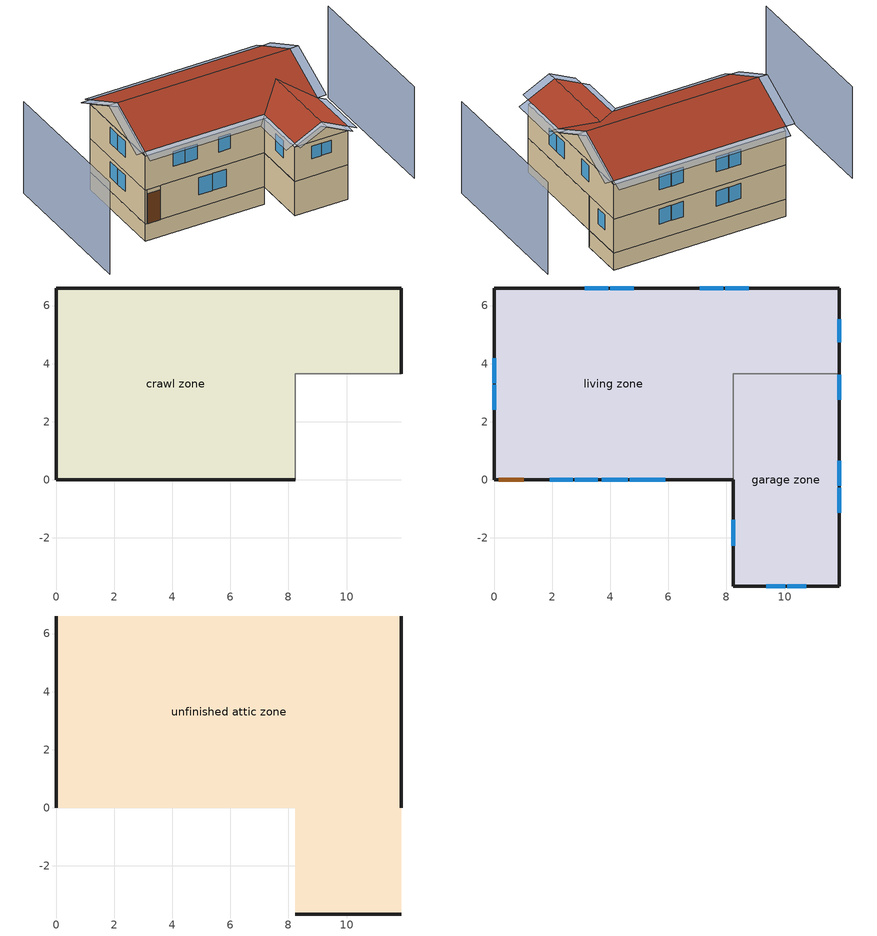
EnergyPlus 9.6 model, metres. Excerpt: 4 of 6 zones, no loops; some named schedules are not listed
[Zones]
crawl zone
 floor foundation (FloorFndGrndCS): 0,0 0,6.6 11.89,6.6 11.89,3.66 8.23,3.66 8.23,0 z-1.22
 wall foundation (WallFndGrndCS): 11.89,3.66 11.89,6.6 0,6.6 0,0 8.23,0 z-1.22:0
 wall adiabatic (WallFndGrndCS): 8.23,0 8.23,3.66 11.89,3.66 z-1.22:0
garage zone
 floor foundation (FloorFndGrndUnfinSlab): 8.23,-3.66 8.23,3.66 11.89,3.66 11.89,-3.66 z0
 wall outside (WallExtUninsUnfin): 8.23,0 8.23,-3.66 11.89,-3.66 11.89,3.66 z0:2.44
 wall to living zone (WallIntFinInsUnfin Reversed): 11.89,3.66 8.23,3.66 8.23,0 z0:2.44
living zone
 floor to garage zone (FloorFinInsUnfin): 11.89,3.66 11.89,-3.66 8.23,-3.66 8.23,3.66 z2.44
 floor to crawl zone (FloorCSInsFin Reversed): 0,0 0,6.6 11.89,6.6 11.89,3.66 8.23,3.66 8.23,0 z0
 wall outside (WallExtInsFin): 11.89,3.66 11.89,6.6 0,6.6 0,0 0.13,0 1.05,0 8.23,0 z0:2.44; 0,6.6 0,0 8.23,0 8.23,-3.66 11.89,-3.66 11.89,6.6 0,6.6 z2.44:4.88
 window (WindowConstruction): 11.89,4.73 11.89,5.53 / 8.76,6.6 7.96,6.6 / 7.89,6.6 7.09,6.6 / 4.8,6.6 3.99,6.6 / 3.93,6.6 3.12,6.6 z1.06:2.13; 3.7,0 4.61,0 / 4.67,0 5.58,0 z0.92:2.13; 0,4.18 0,3.33 / 0,3.27 0,2.42 z3.44:4.57; 8.76,6.6 7.96,6.6 / 7.89,6.6 7.09,6.6 / 4.8,6.6 3.99,6.6 / 3.93,6.6 3.12,6.6 z3.5:4.57; 11.89,-1.13 11.89,-0.27 / 11.89,-0.21 11.89,0.66 / 11.89,2.75 11.89,3.62 z3.42:4.57; 9.38,-3.66 10.03,-3.66 / 10.09,-3.66 10.74,-3.66 z3.7:4.57; 8.23,-1.38 8.23,-2.28 z3.38:4.57; 1.92,0 2.71,0 / 2.77,0 3.57,0 / 5.09,0 5.88,0 z3.51:4.57; 0,4.18 0,3.33 / 0,3.27 0,2.42 z1:2.13
 door (Door): 0.15,0 1.02,0 z0:2.13
unfinished attic zone
 floor to living zone (FloorFinInsUnfinAttic): 11.89,6.6 11.89,0 0,0 0,6.6 z4.88; 8.23,-3.66 8.23,0 11.89,0 11.89,-3.66 z4.88
 wall outside (WallExtUninsUnfin): 0,3.3,6.53 0,6.6,4.88 0,0,4.88; 11.89,3.3,6.53 11.89,0,4.88 11.89,6.6,4.88; 8.23,-3.66,4.88 11.89,-3.66,4.88 10.06,-3.66,5.79
 roof outside (RoofUnfinInsExt): 0,3.3,6.83 11.89,3.3,6.83 11.89,6.6,5.18 0,6.6,5.18; 8.23,0,5.18 8.23,-3.66,5.18 10.06,-3.66,6.1 10.06,1.83,6.1; 11.89,0,5.18 10.06,1.83,6.1 10.06,-3.66,6.1 11.89,-3.66,5.18; 0,3.3,6.83 0,0,5.18 8.23,0,5.18 10.06,1.83,6.1 11.89,0,5.18 11.89,3.3,6.83
shading: -4.57,6.6 -4.57,-3.66 / 16.46,-3.66 16.46,6.6 z0:6.53; 11.89,4.73 11.89,5.53 / 8.76,6.6 7.96,6.6 / 7.89,6.6 7.09,6.6 / 4.8,6.6 3.99,6.6 / 3.93,6.6 3.12,6.6 z1.06:2.13; 3.7,0 4.61,0 / 4.67,0 5.58,0 z0.92:2.13; 0,4.18 0,3.33 / 0,3.27 0,2.42 z3.44:4.57; 8.76,6.6 7.96,6.6 / 7.89,6.6 7.09,6.6 / 4.8,6.6 3.99,6.6 / 3.93,6.6 3.12,6.6 z3.5:4.57; 11.89,-1.13 11.89,-0.27 / 11.89,-0.21 11.89,0.66 / 11.89,2.75 11.89,3.62 z3.42:4.57; 9.38,-3.66 10.03,-3.66 / 10.09,-3.66 10.74,-3.66 z3.7:4.57; 8.23,-1.38 8.23,-2.28 z3.38:4.57; 1.92,0 2.71,0 / 2.77,0 3.57,0 / 5.09,0 5.88,0 z3.51:4.57; 0,4.18 0,3.33 / 0,3.27 0,2.42 z1:2.13; -0.61,6.6,5.18 -0.61,3.3,6.83 0,3.3,6.83 0,6.6,5.18; 12.5,3.3,6.83 12.5,6.6,5.18 11.89,6.6,5.18 11.89,3.3,6.83; 11.89,7.21,4.88 0,7.21,4.88 0,6.6,5.18 11.89,6.6,5.18; 7.62,0,4.88 7.62,-3.66,4.88 8.23,-3.66,5.18 8.23,0,5.18; 8.23,-4.27,5.18 10.06,-4.27,6.1 10.06,-3.66,6.1 8.23,-3.66,5.18; 12.5,-3.66,4.88 12.5,0,4.88 11.89,0,5.18 11.89,-3.66,5.18; 10.06,-4.27,6.1 11.89,-4.27,5.18 11.89,-3.66,5.18 10.06,-3.66,6.1; -0.61,3.3,6.83 -0.61,0,5.18 0,0,5.18 0,3.3,6.83; 0,-0.61,4.88 8.23,-0.61,4.88 8.23,0,5.18 0,0,5.18; 12.5,0,5.18 12.5,3.3,6.83 11.89,3.3,6.83 11.89,0,5.18
[Building]
Building 1: North Axis {deg}=135; Terrain=Suburbs
[Site:Location]
Denver-Aurora-Buckley AFB: Latitude {deg}=39.72; Longitude {deg}=-104.75; Time Zone {hr}=-7; Elevation {m}=1726
[Site:GroundTemperature:Deep]
15.6899, 15.6899, 15.6899, 15.6899, 15.6899, 15.6899, 15.6899, 15.6899, 15.6899, 15.6899, 15.6899, 15.6899
[Site:WaterMainsTemperature]
Calculation Method=Correlation; Annual Average Outdoor Air Temperature {C}=15.6899; Maximum Difference In Monthly Average Outdoor Air Temperatures {deltaC}=23.6606
[Material] Roughness=Rough
Name | Thickness {m} | Conductivity {W/m-K} | Density {kg/m3} | Specific Heat {J/kg-K} | Thermal Absorptance | Solar Absorptance | Visible Absorptance
Composition Shingles | 0.009525 | 0.162714 | 1121.4 | 1465.45 | 0.91 | 0.85 | 0.85
Concrete 4.0 in. | 0.1016 | 1.803125 | 2242.8 | 837.4 | 0.9 | 0.7 | 0.7
Concrete 8.0 in.; FootingMaterial | 0.2032 | 1.803125 | 2242.8 | 837.4 | 0.9 | 0.7 | 0.7
DoorMaterial | 0.04445 | 0.0612267 | 512.64 | 1214.23 | 0.82 | 0.3 | 0.3
Drywall 0.5 in. | 0.0127 | 0.160291 | 801 | 837.4 | 0.9 | 0.5 | 0.1
Floor Covering | 0.0127 | 0.0433444 | 54.468 | 1339.84 | 0.9 | 0.9 | 0.7
FloorFinStudAndAirFloor | 0.1397 | 0.557395 | 67.691 | 1210.98 | 0.9 | 0.5 | 0.9
FloorIns | 0.23495 | 2.59817 | 67.691 | 1210.98 | 0.82 | 0.3 | 0.3
FloorIns 1 | 0.1397 | 1.90491 | 67.691 | 1210.98 | 0.82 | 0.3 | 0.3
FloorUAAdditionalCeilingIns | 0.050038 | 0.060696 | 16.02 | 1046.75 | 0.9 | 0.7 | 0.7
FloorUATrussandIns | 0.0889 | 0.0634876 | 50.7834 | 1165.1 | 0.9 | 0.5 | 0.9
res furniture material living space|story 2 | 0.1524 | 0.115458 | 640.8 | 1214.23 | 0.9 | 0.6 | 0.1
RoofSheathing | 0.01905 | 0.115458 | 512.64 | 1214.23 | 0.82 | 0.3 | 0.3
RoofUARoofIns | 0.18415 | 8.02397 | 37.0049 | 1207.88 | 0.91 | 0.85 | 0.91
Vinyl&#44 Light | 0.009525 | 0.089435 | 177.822 | 1046.75 | 0.9 | 0.3 | 0.3
WallSheathing | 0.0127 | 0.115458 | 512.64 | 1214.23 | 0.82 | 0.3 | 0.3
WallStudAndCavity | 0.0889 | 0.338221 | 129.063 | 1212.76 | 0.9 | 0.3 | 0.9
WallStudAndCavity 1 | 0.0889 | 0.346661 | 129.063 | 1212.76 | 0.82 | 0.3 | 0.82
WallStudAndCavity 2 | 0.0889 | 0.393744 | 83.0341 | 1211.67 | 0.9 | 0.3 | 0.9
WallStudAndCavity 3 | 0.0889 | 0.397942 | 83.0341 | 1211.67 | 0.82 | 0.3 | 0.3
Wood Floor | 0.015875 | 0.115458 | 544.68 | 1214.23 | 0.9 | 0.7 | 0.7
[WindowMaterial:SimpleGlazingSystem]
WindowMaterial: U-Factor {W/m2-K}=4.76952; Solar Heat Gain Coefficient=0.63
[Construction]
Door: DoorMaterial
FloorCSInsFin Reversed: Floor Covering, Wood Floor, RoofSheathing, FloorIns
FloorFinInsUnfin: FloorIns 1, RoofSheathing, Wood Floor, Floor Covering
FloorFinInsUnfinAttic: Drywall 0.5 in., FloorUATrussandIns, FloorUAAdditionalCeilingIns
FloorFinUninsFin Reversed: Floor Covering, Wood Floor, RoofSheathing, FloorFinStudAndAirFloor, Drywall 0.5 in.
FloorFndGrndCS; FloorFndGrndUnfinSlab: Concrete 4.0 in.
FootingConstruction: FootingMaterial
res furniture construction garage space; res furniture construction living space; res furniture construction living space|story 2: res furniture material living space|story 2
RoofUnfinInsExt: Composition Shingles, RoofSheathing, RoofUARoofIns
WallExtInsFin: Vinyl&#44 Light, WallSheathing, WallStudAndCavity, Drywall 0.5 in.
WallExtUninsUnfin: Vinyl&#44 Light, WallSheathing, WallStudAndCavity 2
WallFndGrndCS: Concrete 8.0 in.
WallIntFinInsUnfin Reversed: WallStudAndCavity 1, WallSheathing
WallIntFinUninsFin: WallStudAndCavity 3, Drywall 0.5 in.
WindowConstruction: WindowMaterial
[Zone] Multiplier=1
Name | Part of Total Floor Area | Floor Area {m2} | Volume {m3}
crawl zone; garage zone; unfinished attic zone | Yes
living zone | Yes | 157.006
res ds res ac asys ret air zone; res ds res fur gas asys ret air zone | No |  | 0.25
[InternalMass]
Name | Construction | Zone or ZoneList | Surface Area {m2}
res furniture mass garage space | res furniture construction garage space | garage zone | 2.67561
Merged Surface 14 - Surface 37 | FloorFinUninsFin Reversed | living zone | 65.125
living space Partition | WallIntFinUninsFin | living zone | 65.125
living space|story 2 Partition | WallIntFinUninsFin | living zone | 91.8811
res furniture mass living space | res furniture construction living space | living zone | 26.05
res furniture mass living space|story 2 | res furniture construction living space|story 2 | living zone | 36.7524
[Foundation:Kiva] Wall Height Above Grade {m}=0.2032; Wall Depth Below Slab {m}=0.2032
Name | Footing Wall Construction
Foundation Kiva 1
Foundation Kiva 2 | FootingConstruction
[Foundation:Kiva:Settings]
Soil Conductivity {W/m-K}=1.731; Soil Density {kg/m3}=1842.3; Soil Specific Heat {J/kg-K}=418.7; Ground Solar Absorptivity=0.9; Ground Thermal Absorptivity=0.9; Ground Surface Roughness {m}=0.03; Far-Field Width {m}=40; Deep-Ground Boundary Condition=ZeroFlux; Deep-Ground Depth {m}=40; Minimum Cell Dimension {m}=0.02; Maximum Cell Growth Coefficient=1.5; Simulation Timestep=Hourly
[SurfaceProperty:ExposedFoundationPerimeter] Exposed Perimeter Calculation Method=TotalExposedPerimeter
Name | Total Exposed Perimeter {m}
Surface 28 | 29.6672
Surface 1 | 14.6304
[People] Zone or ZoneList or Space or SpaceList=living zone; Number of People Schedule=occupants; Number of People Calculation Method=People; Fraction Radiant=0.319734; Sensible Heat Fraction=0.573; Activity Level Schedule=res occupants activity schedule; Carbon Dioxide Generation Rate {m3/s-W}=0; Enable ASHRAE 55 Comfort Warnings=No; Mean Radiant Temperature Calculation Type=ZoneAveraged
Name | Number of People
res occupants|living space | 0.414793
res occupants|living space|story 2 | 0.585207
[Lights] Design Level Calculation Method=LightingLevel; Return Air Fraction=0; Fraction Radiant=0.6; Fraction Visible=0.2; Fraction Replaceable=1
Name | Zone or ZoneList or Space or SpaceList | Schedule | Lighting Level {W}
res lighting garage garage space | garage zone | lighting_garage | 4.07527
res lighting interior living space | living zone | lighting_interior | 192.441
res lighting interior living space|story 2 | living zone | lighting_interior | 271.504
[ElectricEquipment] Zone or ZoneList or Space or SpaceList=living zone; Design Level Calculation Method=EquipmentLevel
Name | Schedule | Design Level {W} | Fraction Latent | Fraction Radiant | Fraction Lost
res cd electric | clothes_dryer | 24423.4 | 0.05 | 0.09 | 0.8
res ceil fan | ceiling_fan | 26.39 | 0 | 0.558 | 0
res cw | clothes_washer_power | 1985.19 | 0 | 0.48 | 0.2
res infil_1 bath fan; res infil_1 house fan; res infil_1 range fan | Always On Discrete | 0 | 0 | 0 | 1
res misc plug loads|living space | plug_loads | 392.902 | 0.021 | 0.558 | 0.049
res misc plug loads|living space|story 2 | plug_loads | 554.322 | 0.021 | 0.558 | 0.049
res range electric | cooking_range | 4510.64 | 0.3 | 0.24 | 0.3
res refrig | res refrig schedule | 65.0889 | 0 | 0 | 0
[OtherEquipment] Fuel Type=None; Design Level Calculation Method=EquipmentLevel
Name | Zone or ZoneList or Space or SpaceList | Schedule | Design Level {W} | Fraction Latent | Fraction Radiant | Fraction Lost
res ds res ac asys RetDCnToAhEquip; res ds res ac asys SupDCnToAhEq; res ds res ac asys SupLatLkToAhEq; res ds res ac asys SupSLkToAhEq; res ds res fur gas asys RetDCnToAhEquip; res ds res fur gas asys SupDCnToAhEq; res ds res fur gas asys SupLatLkToAhEq; res ds res fur gas asys SupSLkToAhEq | crawl zone | Always On Discrete | 0
res bath | living zone | baths | 3499.97 | 0 | 0 | 0
res ds res ac asys SupDCnToLvEq; res ds res ac asys SupLatLkToLvEq; res ds res ac asys SupSLkToLvEq; res ds res fur gas asys SupDCnToLvEq; res ds res fur gas asys SupLatLkToLvEq; res ds res fur gas asys SupSLkToLvEq | living zone | Always On Discrete | 0
res hot water distribution | living zone | showers | 3191.1 | 0 | 0 | 0
res shower | living zone | showers | 2324.92 | 0.486891 | 0 | 0
res sink | living zone | sinks | 739.023 | 0.311263 | 0 | 0
res ds res ac asys RetDCnToPlEq; res ds res ac asys RetLatLkEq; res ds res ac asys RetSLkEq | res ds res ac asys ret air zone | Always On Discrete | 0
res ds res fur gas asys RetDCnToPlEq; res ds res fur gas asys RetLatLkEq; res ds res fur gas asys RetSLkEq | res ds res fur gas asys ret air zone | Always On Discrete | 0
[ZoneInfiltration:DesignFlowRate] Schedule=Always On Discrete
Name | Zone or ZoneList | Design Flow Rate Calculation Method | Air Changes per Hour {1/hr} | Constant Term Coefficient | Temperature Term Coefficient | Velocity Term Coefficient | Velocity Squared Term Coefficient | Design Flow Rate {m3/s}
res infil|crawl space | crawl zone | AirChanges/Hour | 2 | 1 | 0 | 0 | 0
res infil_1 flow; res nv_1 flow | living zone | Flow/Zone |  |  |  |  |  | 0
[ZoneInfiltration:EffectiveLeakageArea] Schedule=Always On Discrete
Name | Zone | Effective Air Leakage Area {cm2} | Stack Coefficient | Wind Coefficient
res infil|garage space | garage zone | 408.02 | 0.000129067 | 4.38083e-05
res infil|unfinished attic space | unfinished attic zone | 3059.64 | 0.000135919 | 4.09093e-05
[ZoneMixing] Schedule=Always On Continuous; Design Flow Rate Calculation Method=Flow/Zone; Design Flow Rate {m3/s}=0
Name | Zone | Source Zone
res ds res ac asys LivToAhMix; res ds res fur gas asys LivToAhMix | crawl zone | living zone
res ds res ac asys AhToLivMix; res ds res fur gas asys AhToLivMix | living zone | crawl zone
[Exterior:Lights]
res lighting exterior: Schedule=lighting_exterior; Design Level {W}=7.51886
[AirLoopHVAC:ReturnPlenum]
Name | Zone
res ac asys return plenum | res ds res ac asys ret air zone
res fur gas asys return plenum | res ds res fur gas asys ret air zone
[EnergyManagementSystem:Sensor]
Name | Output:Variable or Output:Meter | Output:Variable or Output:Meter Index Key
res_af_vw_s | Site Wind Speed
res_ds_res_ac_asys_ah_mfr_s | System Node Mass Flow Rate | Node 19
res_ds_res_ac_asys_ah_tt_s | System Node Temperature | Node 19
res_ds_res_ac_asys_ah_t_s; res_ds_res_fur_gas_asys_ah_t_s | Zone Air Temperature | crawl zone
res_ds_res_ac_asys_ah_vfr_s | System Node Current Density Volume Flow Rate | Node 19
res_ds_res_ac_asys_ah_wt_s | System Node Humidity Ratio | Node 19
res_ds_res_ac_asys_ah_w_s; res_ds_res_fur_gas_asys_ah_w_s | Zone Mean Air Humidity Ratio | crawl zone
res_ds_res_ac_asys_ra_t_s | System Node Temperature | Node 22
res_ds_res_ac_asys_ra_w_s | System Node Humidity Ratio | Node 22
res_ds_res_fur_gas_asys_ah_mfr_s | System Node Mass Flow Rate | Node 26
res_ds_res_fur_gas_asys_ah_tt_s | System Node Temperature | Node 26
res_ds_res_fur_gas_asys_ah_vfr_s | System Node Current Density Volume Flow Rate | Node 26
res_ds_res_fur_gas_asys_ah_wt_s | System Node Humidity Ratio | Node 26
res_ds_res_fur_gas_asys_ra_t_s | System Node Temperature | Node 29
res_ds_res_fur_gas_asys_ra_w_s | System Node Humidity Ratio | Node 29
res_infil_1_bath_sch_s | Schedule Value | res mv_1 bath exhaust schedule
res_infil_1_dryer_sch_s | Schedule Value | clothes_dryer_exhaust
res_infil_1_range_sch_s | Schedule Value | res mv_1 range exhaust schedule
res_infil_1_wh_sch_s | Schedule Value | Always On Discrete
res_nv_1_nva_s | Schedule Value | res nv_1 avail schedule
res_nv_1_sp_s | Schedule Value | res nv_1 temp schedule
res_nv_pb_s | Site Outdoor Air Barometric Pressure
res_nv_wt_s | Site Outdoor Air Humidity Ratio
res_shower_mixsp | Schedule Value | fixtures temperature schedule
[EnergyManagementSystem:Actuator]
Name | Actuated Component Unique | Actuated Component Type | Actuated Component Control Type
res_ds_res_ac_asys_AhToLivMix_act | res ds res ac asys AhToLivMix | ZoneMixing | Air Exchange Flow Rate
res_ds_res_ac_asys_LivToAhMix_act | res ds res ac asys LivToAhMix | ZoneMixing | Air Exchange Flow Rate
res_ds_res_ac_asys_RetDCnToAhEquip_act | res ds res ac asys RetDCnToAhEquip | OtherEquipment | Power Level
res_ds_res_ac_asys_RetDCnToPlEq_act | res ds res ac asys RetDCnToPlEq | OtherEquipment | Power Level
res_ds_res_ac_asys_RetLatLkEq_act | res ds res ac asys RetLatLkEq | OtherEquipment | Power Level
res_ds_res_ac_asys_RetSLkEq_act | res ds res ac asys RetSLkEq | OtherEquipment | Power Level
res_ds_res_ac_asys_SupDCnToAhEq_act | res ds res ac asys SupDCnToAhEq | OtherEquipment | Power Level
res_ds_res_ac_asys_SupDCnToLvEq_act | res ds res ac asys SupDCnToLvEq | OtherEquipment | Power Level
res_ds_res_ac_asys_SupLatLkToAhEq_act | res ds res ac asys SupLatLkToAhEq | OtherEquipment | Power Level
res_ds_res_ac_asys_SupLatLkToLvEq_act | res ds res ac asys SupLatLkToLvEq | OtherEquipment | Power Level
res_ds_res_ac_asys_SupSLkToAhEq_act | res ds res ac asys SupSLkToAhEq | OtherEquipment | Power Level
res_ds_res_ac_asys_SupSLkToLvEq_act | res ds res ac asys SupSLkToLvEq | OtherEquipment | Power Level
res_ds_res_fur_gas_asys_AhToLivMix_act | res ds res fur gas asys AhToLivMix | ZoneMixing | Air Exchange Flow Rate
res_ds_res_fur_gas_asys_LivToAhMix_act | res ds res fur gas asys LivToAhMix | ZoneMixing | Air Exchange Flow Rate
res_ds_res_fur_gas_asys_RetDCnToAhEquip_act | res ds res fur gas asys RetDCnToAhEquip | OtherEquipment | Power Level
res_ds_res_fur_gas_asys_RetDCnToPlEq_act | res ds res fur gas asys RetDCnToPlEq | OtherEquipment | Power Level
res_ds_res_fur_gas_asys_RetLatLkEq_act | res ds res fur gas asys RetLatLkEq | OtherEquipment | Power Level
res_ds_res_fur_gas_asys_RetSLkEq_act | res ds res fur gas asys RetSLkEq | OtherEquipment | Power Level
res_ds_res_fur_gas_asys_SupDCnToAhEq_act | res ds res fur gas asys SupDCnToAhEq | OtherEquipment | Power Level
res_ds_res_fur_gas_asys_SupDCnToLvEq_act | res ds res fur gas asys SupDCnToLvEq | OtherEquipment | Power Level
res_ds_res_fur_gas_asys_SupLatLkToAhEq_act | res ds res fur gas asys SupLatLkToAhEq | OtherEquipment | Power Level
res_ds_res_fur_gas_asys_SupLatLkToLvEq_act | res ds res fur gas asys SupLatLkToLvEq | OtherEquipment | Power Level
res_ds_res_fur_gas_asys_SupSLkToAhEq_act | res ds res fur gas asys SupSLkToAhEq | OtherEquipment | Power Level
res_ds_res_fur_gas_asys_SupSLkToLvEq_act | res ds res fur gas asys SupSLkToLvEq | OtherEquipment | Power Level
res_infil_1_bath_fan_act | res infil_1 bath fan | ElectricEquipment | Electricity Rate
res_infil_1_flow_act | res infil_1 flow | Zone Infiltration | Air Exchange Flow Rate
res_infil_1_house_fan_act | res infil_1 house fan | ElectricEquipment | Electricity Rate
res_infil_1_range_fan_act | res infil_1 range fan | ElectricEquipment | Electricity Rate
res_nv_1_flow_act | res nv_1 flow | Zone Infiltration | Air Exchange Flow Rate
[EnergyManagementSystem:ProgramCallingManager]
res af_1 program calling manager: BeginTimestepBeforePredictor; res_infil_1_program; res_nv_1_program
res ds res ac asys program calling manager: EndOfSystemTimestepAfterHVACReporting; res_ds_res_ac_asys_program
res ds res fur gas asys program calling manager: EndOfSystemTimestepAfterHVACReporting; res_ds_res_fur_gas_asys_program
res shower sag: EndOfSystemTimestepAfterHVACReporting; res_shower_sag
[EnergyManagementSystem:Program]
res_ds_res_ac_asys_program: Set res_ds_res_ac_asys_AhMfr = res_ds_res_ac_asys_ah_mfr_s; Set res_ds_res_ac_asys_FanRtf = res_ds_res_ac_asys_fan_rtf_s; Set res_ds_res_ac_asys_AhVfr = res_ds_res_ac_asys_ah_vfr_s; Set res_ds_res_ac_asys_AhTt = res_ds_res_ac_asys_ah_tt_s; Set res_ds_res_ac_asys_AhWt = res_ds_res_ac_asys_ah_wt_s; Set res_ds_res_ac_asys_RaT = res_ds_res_ac_asys_ra_t_s; Set res_ds_res_ac_asys_RaW = res_ds_res_ac_asys_ra_w_s; Set res_ds_res_ac_asys_AhT = res_ds_res_ac_asys_ah_t_s; Set res_ds_res_ac_asys_AhW = res_ds_res_ac_asys_ah_w_s; Run res_ds_res_ac_asys_lk_subrout; Set res_ds_res_ac_asys_SupSLkToLvEq_act = res_ds_res_ac_asys_SupSLkToLv; Set res_ds_res_ac_asys_SupLatLkToLvEq_act = res_ds_res_ac_asys_SupLatLkToLv; Set res_ds_res_ac_asys_SupDCnToLvEq_act = res_ds_res_ac_asys_SupDCnToLv; Set res_ds_res_ac_asys_SupDCnToAhEq_act = res_ds_res_ac_asys_SupDCnToAh; Set res_ds_res_ac_asys_SupSLkToAhEq_act = res_ds_res_ac_asys_SupSLkToAh; Set res_ds_res_ac_asys_SupLatLkToAhEq_act = res_ds_res_ac_asys_SupLatLkToAh; Set res_ds_res_ac_asys_RetSLkEq_act = res_ds_res_ac_asys_RetSLk; Set res_ds_res_ac_asys_RetLatLkEq_act = res_ds_res_ac_asys_RetLatLk; Set res_ds_res_ac_asys_RetDCnToPlEq_act = res_ds_res_ac_asys_RetDCnToPl; Set res_ds_res_ac_asys_RetDCnToAhEquip_act = res_ds_res_ac_asys_RetDCnToAh; Set res_ds_res_ac_asys_AhToLivMix_act = res_ds_res_ac_asys_AhToLiv; Set res_ds_res_ac_asys_LivToAhMix_act = res_ds_res_ac_asys_LivToAh
res_ds_res_fur_gas_asys_program: Set res_ds_res_fur_gas_asys_AhMfr = res_ds_res_fur_gas_asys_ah_mfr_s; Set res_ds_res_fur_gas_asys_FanRtf = res_ds_res_fur_gas_asys_fan_rtf_s; Set res_ds_res_fur_gas_asys_AhVfr = res_ds_res_fur_gas_asys_ah_vfr_s; Set res_ds_res_fur_gas_asys_AhTt = res_ds_res_fur_gas_asys_ah_tt_s; Set res_ds_res_fur_gas_asys_AhWt = res_ds_res_fur_gas_asys_ah_wt_s; Set res_ds_res_fur_gas_asys_RaT = res_ds_res_fur_gas_asys_ra_t_s; Set res_ds_res_fur_gas_asys_RaW = res_ds_res_fur_gas_asys_ra_w_s; Set res_ds_res_fur_gas_asys_AhT = res_ds_res_fur_gas_asys_ah_t_s; Set res_ds_res_fur_gas_asys_AhW = res_ds_res_fur_gas_asys_ah_w_s; Run res_ds_res_fur_gas_asys_lk_subrout; Set res_ds_res_fur_gas_asys_SupSLkToLvEq_act = res_ds_res_fur_gas_asys_SupSLkToLv; Set res_ds_res_fur_gas_asys_SupLatLkToLvEq_act = res_ds_res_fur_gas_asys_SupLatLkToLv; Set res_ds_res_fur_gas_asys_SupDCnToLvEq_act = res_ds_res_fur_gas_asys_SupDCnToLv; Set res_ds_res_fur_gas_asys_SupDCnToAhEq_act = res_ds_res_fur_gas_asys_SupDCnToAh; Set res_ds_res_fur_gas_asys_SupSLkToAhEq_act = res_ds_res_fur_gas_asys_SupSLkToAh; Set res_ds_res_fur_gas_asys_SupLatLkToAhEq_act = res_ds_res_fur_gas_asys_SupLatLkToAh; Set res_ds_res_fur_gas_asys_RetSLkEq_act = res_ds_res_fur_gas_asys_RetSLk; Set res_ds_res_fur_gas_asys_RetLatLkEq_act = res_ds_res_fur_gas_asys_RetLatLk; Set res_ds_res_fur_gas_asys_RetDCnToPlEq_act = res_ds_res_fur_gas_asys_RetDCnToPl; Set res_ds_res_fur_gas_asys_RetDCnToAhEquip_act = res_ds_res_fur_gas_asys_RetDCnToAh; Set res_ds_res_fur_gas_asys_AhToLivMix_act = res_ds_res_fur_gas_asys_AhToLiv; Set res_ds_res_fur_gas_asys_LivToAhMix_act = res_ds_res_fur_gas_asys_LivToAh
res_infil_1_program: Set p_m = 0.14; Set p_s = 0.22; Set s_m = 270; Set s_s = 370; Set z_m = 9.99744; Set z_s = 4.8768; Set f_t = (((s_m/z_m)^p_m)*((z_s/s_s)^p_s)); Set Tdiff = res_af_1_tin_s-res_af_1_tt_s; Set dT = @Abs Tdiff; Set c = 0.2537; Set Cs = 0.1092; Set Cw = 0.1239; Set n = 0.65; Set sft = (f_t*0.7000000000000001); Set temp1 = ((c*Cw)*((sft*res_af_vw_s)^(2*n)))^2; Set Qn = (((c*Cs*(dT^n))^2)+temp1)^0.5; Set Tdiff = res_af_1_tin_s-res_af_1_tt_s; Set QWHV = res_infil_1_wh_sch_s*0.0; Set Qrange = res_infil_1_range_sch_s*0.0472; Set Qdryer = res_infil_1_dryer_sch_s*0.0472; Set Qbath = res_infil_1_bath_sch_s*0.0472; Set QductsOut = 0; Set QductsIn = 0; Set QductsOut = QductsOut+res_ds_res_fur_gas_asys_lk_ret_fan_equiv; Set QductsIn = QductsIn+res_ds_res_fur_gas_asys_lk_sup_fan_equiv; Set QductsOut = QductsOut+res_ds_res_ac_asys_lk_ret_fan_equiv; Set QductsIn = QductsIn+res_ds_res_ac_asys_lk_sup_fan_equiv; Set Qout = Qrange+Qbath+Qdryer+QductsOut; Set Qin = QWHV+QductsIn; Set faneff_wh = 1; Set res_infil_1_house_fan_act = (QWHV*300)/faneff_wh*0; Set faneff_sp = 0.4719474432000001; Set res_infil_1_range_fan_act = (Qrange*300)/faneff_sp; Set res_infil_1_bath_fan_act = (Qbath*300)/faneff_sp; Set Qfan = (@Max Qout Qin); If Qfan > 0; Set Qavg = ((Qout + Qin) / 2.0); If ((@Abs (Qout - Qavg)) / Qavg) <= 0.1; Set phi = 1; Else; Set phi = (Qn / (Qn + Qfan)); EndIf; Set Qinf_adj = phi * Qn; Else; Set Qinf_adj = Qn; EndIf; Set res_infil_1_flow_act = Qfan + Qinf_adj
res_nv_1_program: Set Tdiff = res_af_1_tin_s-res_af_1_tt_s; Set dT = (@Abs Tdiff); Set pt = (@RhFnTdbWPb res_af_1_tt_s res_nv_wt_s res_nv_pb_s); Set NVA = 8570.506004663492; Set Cs = 0.00017926040778923255; Set Cw = 8.70903777141566e-05; Set MNV = 2.1269098106880002; Set MHR = 0.0115; Set MRH = 0.7; Set temp1 = (res_nv_1_nva_s*NVA); Set SGNV = temp1*((((Cs*dT)+(Cw*(res_af_vw_s^2)))^0.5)/1000); If (res_nv_wt_s<MHR) && (pt<MRH) && (res_af_1_tin_s>res_nv_1_sp_s); Set temp2 = (res_af_1_tin_s-res_nv_1_sp_s); Set NVadj1 = temp2/(res_af_1_tin_s-res_af_1_tt_s); Set NVadj2 = (@Min NVadj1 1); Set NVadj3 = (@Max NVadj2 0); Set NVadj = SGNV*NVadj3; Set res_nv_1_flow_act = (@Min NVadj MNV); Else; Set res_nv_1_flow_act = 0; EndIf
res_shower_sag: If res_shower_vol > 0; Set ShowerTime=SystemTimeStep; Else; Set ShowerTime=0; EndIf; If (res_shower_vol > 0) && (res_shower_mixsp > res_shower_tout); Set ShowerSag=SystemTimeStep; Set ShowerE=res_shower_vol*4141170*(res_shower_mixsp-res_shower_tout); Else; Set ShowerSag=0; Set ShowerE=0; EndIf
[EnergyManagementSystem:Subroutine]
res_ds_res_ac_asys_lk_subrout: Set f_sup = 0.09995004995004995; Set f_ret = 0.05004995004995007; Set f_OA = 0.04990009990009989; Set oafrate = f_OA * res_ds_res_ac_asys_AhVfr; Set suplkfrate = f_sup * res_ds_res_ac_asys_AhVfr; Set retlkfrate = f_ret * res_ds_res_ac_asys_AhVfr; Set res_ds_res_ac_asys_AhToLiv = (@Abs (suplkfrate-retlkfrate-oafrate)); Set res_ds_res_ac_asys_LivToAh = 0; Set res_ds_res_ac_asys_lk_sup_fan_equiv = 0; Set res_ds_res_ac_asys_lk_ret_fan_equiv = oafrate; If res_ds_res_ac_asys_AhMfr>0; Set h_SA=(@HFnTdbW res_ds_res_ac_asys_AhTt res_ds_res_ac_asys_AhWt); Set h_AHZ=(@HFnTdbW res_ds_res_ac_asys_AhT res_ds_res_ac_asys_AhW); Set h_RA=(@HFnTdbW res_ds_res_ac_asys_RaT res_ds_res_ac_asys_RaW); Set h_fg=(@HfgAirFnWTdb res_ds_res_ac_asys_AhWt res_ds_res_ac_asys_AhTt); Set SALkQtot=f_sup*res_ds_res_ac_asys_AhMfr*(h_RA-h_SA); Set temp1=h_fg*(res_ds_res_ac_asys_RaW-res_ds_res_ac_asys_AhWt); Set res_ds_res_ac_asys_SupLatLkToLv = f_sup*res_ds_res_ac_asys_AhMfr*temp1; Set res_ds_res_ac_asys_SupSLkToLv = SALkQtot-res_ds_res_ac_asys_SupLatLkToLv; Set eTm=(res_ds_res_ac_asys_FanRtf/(res_ds_res_ac_asys_AhMfr*1006.0))*106.19; Set eTm=0-eTm; Set temp4=res_ds_res_ac_asys_AhT; Set tsup=temp4+((res_ds_res_ac_asys_AhTt-res_ds_res_ac_asys_AhT)*(@Exp eTm)); Set temp5=tsup-res_ds_res_ac_asys_AhTt; Set res_ds_res_ac_asys_SupDCnToLv = res_ds_res_ac_asys_AhMfr*1006.0*temp5; Set res_ds_res_ac_asys_SupDCnToAh = 0-res_ds_res_ac_asys_SupDCnToLv; Set eTm=(res_ds_res_ac_asys_FanRtf/(res_ds_res_ac_asys_AhMfr*1006.0))*39.33; Set eTm=0-eTm; Set temp6=res_ds_res_ac_asys_AhT; Set tret=temp6+((res_ds_res_ac_asys_RaT-res_ds_res_ac_asys_AhT)*(@Exp eTm)); Set temp7=tret-res_ds_res_ac_asys_RaT; Set res_ds_res_ac_asys_RetDCnToPl=res_ds_res_ac_asys_AhMfr*1006.0*temp7; Set res_ds_res_ac_asys_RetDCnToAh=0-res_ds_res_ac_asys_RetDCnToPl; Set res_ds_res_ac_asys_RetLatLk=0; Set temp2=(res_ds_res_ac_asys_AhT-res_ds_res_ac_asys_RaT); Set res_ds_res_ac_asys_RetSLk=f_ret*res_ds_res_ac_asys_AhMfr*1006.0*temp2; Set QtLkToAHZn=f_sup*res_ds_res_ac_asys_AhMfr*(h_SA-h_AHZ); Set temp3=(res_ds_res_ac_asys_AhWt-res_ds_res_ac_asys_AhW); Set res_ds_res_ac_asys_SupLatLkToAh=f_sup*res_ds_res_ac_asys_AhMfr*h_fg; Set res_ds_res_ac_asys_SupLatLkToAh=res_ds_res_ac_asys_SupLatLkToAh*temp3; Set res_ds_res_ac_asys_SupSLkToAh=QtLkToAHZn-res_ds_res_ac_asys_SupLatLkToAh; Else; Set res_ds_res_ac_asys_SupLatLkToLv=0; Set res_ds_res_ac_asys_SupSLkToLv=0; Set res_ds_res_ac_asys_SupDCnToLv=0; Set res_ds_res_ac_asys_SupDCnToAh=0; Set res_ds_res_ac_asys_RetDCnToPl=0; Set res_ds_res_ac_asys_RetDCnToAh=0; Set res_ds_res_ac_asys_RetLatLk=0; Set res_ds_res_ac_asys_RetSLk=0; Set res_ds_res_ac_asys_SupLatLkToAh=0; Set res_ds_res_ac_asys_SupSLkToAh=0; EndIf
res_ds_res_fur_gas_asys_lk_subrout: Set f_sup = 0.09995004995004995; Set f_ret = 0.05004995004995007; Set f_OA = 0.04990009990009989; Set oafrate = f_OA * res_ds_res_fur_gas_asys_AhVfr; Set suplkfrate = f_sup * res_ds_res_fur_gas_asys_AhVfr; Set retlkfrate = f_ret * res_ds_res_fur_gas_asys_AhVfr; Set res_ds_res_fur_gas_asys_AhToLiv = (@Abs (suplkfrate-retlkfrate-oafrate)); Set res_ds_res_fur_gas_asys_LivToAh = 0; Set res_ds_res_fur_gas_asys_lk_sup_fan_equiv = 0; Set res_ds_res_fur_gas_asys_lk_ret_fan_equiv = oafrate; If res_ds_res_fur_gas_asys_AhMfr>0; Set h_SA=(@HFnTdbW res_ds_res_fur_gas_asys_AhTt res_ds_res_fur_gas_asys_AhWt); Set h_AHZ=(@HFnTdbW res_ds_res_fur_gas_asys_AhT res_ds_res_fur_gas_asys_AhW); Set h_RA=(@HFnTdbW res_ds_res_fur_gas_asys_RaT res_ds_res_fur_gas_asys_RaW); Set h_fg=(@HfgAirFnWTdb res_ds_res_fur_gas_asys_AhWt res_ds_res_fur_gas_asys_AhTt); Set SALkQtot=f_sup*res_ds_res_fur_gas_asys_AhMfr*(h_RA-h_SA); Set temp1=h_fg*(res_ds_res_fur_gas_asys_RaW-res_ds_res_fur_gas_asys_AhWt); Set res_ds_res_fur_gas_asys_SupLatLkToLv = f_sup*res_ds_res_fur_gas_asys_AhMfr*temp1; Set res_ds_res_fur_gas_asys_SupSLkToLv = SALkQtot-res_ds_res_fur_gas_asys_SupLatLkToLv; Set eTm=(res_ds_res_fur_gas_asys_FanRtf/(res_ds_res_fur_gas_asys_AhMfr*1006.0))*106.19; Set eTm=0-eTm; Set temp4=res_ds_res_fur_gas_asys_AhT; Set tsup=temp4+((res_ds_res_fur_gas_asys_AhTt-res_ds_res_fur_gas_asys_AhT)*(@Exp eTm)); Set temp5=tsup-res_ds_res_fur_gas_asys_AhTt; Set res_ds_res_fur_gas_asys_SupDCnToLv = res_ds_res_fur_gas_asys_AhMfr*1006.0*temp5; Set res_ds_res_fur_gas_asys_SupDCnToAh = 0-res_ds_res_fur_gas_asys_SupDCnToLv; Set eTm=(res_ds_res_fur_gas_asys_FanRtf/(res_ds_res_fur_gas_asys_AhMfr*1006.0))*39.33; Set eTm=0-eTm; Set temp6=res_ds_res_fur_gas_asys_AhT; Set tret=temp6+((res_ds_res_fur_gas_asys_RaT-res_ds_res_fur_gas_asys_AhT)*(@Exp eTm)); Set temp7=tret-res_ds_res_fur_gas_asys_RaT; Set res_ds_res_fur_gas_asys_RetDCnToPl=res_ds_res_fur_gas_asys_AhMfr*1006.0*temp7; Set res_ds_res_fur_gas_asys_RetDCnToAh=0-res_ds_res_fur_gas_asys_RetDCnToPl; Set res_ds_res_fur_gas_asys_RetLatLk=0; Set temp2=(res_ds_res_fur_gas_asys_AhT-res_ds_res_fur_gas_asys_RaT); Set res_ds_res_fur_gas_asys_RetSLk=f_ret*res_ds_res_fur_gas_asys_AhMfr*1006.0*temp2; Set QtLkToAHZn=f_sup*res_ds_res_fur_gas_asys_AhMfr*(h_SA-h_AHZ); Set temp3=(res_ds_res_fur_gas_asys_AhWt-res_ds_res_fur_gas_asys_AhW); Set res_ds_res_fur_gas_asys_SupLatLkToAh=f_sup*res_ds_res_fur_gas_asys_AhMfr*h_fg; Set res_ds_res_fur_gas_asys_SupLatLkToAh=res_ds_res_fur_gas_asys_SupLatLkToAh*temp3; Set res_ds_res_fur_gas_asys_SupSLkToAh=QtLkToAHZn-res_ds_res_fur_gas_asys_SupLatLkToAh; Else; Set res_ds_res_fur_gas_asys_SupLatLkToLv=0; Set res_ds_res_fur_gas_asys_SupSLkToLv=0; Set res_ds_res_fur_gas_asys_SupDCnToLv=0; Set res_ds_res_fur_gas_asys_SupDCnToAh=0; Set res_ds_res_fur_gas_asys_RetDCnToPl=0; Set res_ds_res_fur_gas_asys_RetDCnToAh=0; Set res_ds_res_fur_gas_asys_RetLatLk=0; Set res_ds_res_fur_gas_asys_RetSLk=0; Set res_ds_res_fur_gas_asys_SupLatLkToAh=0; Set res_ds_res_fur_gas_asys_SupSLkToAh=0; EndIf
[EnergyManagementSystem:GlobalVariable]
res_ds_res_ac_asys_AhMfr
res_ds_res_ac_asys_AhT
res_ds_res_ac_asys_AhToLiv
res_ds_res_ac_asys_AhTt
res_ds_res_ac_asys_AhVfr
res_ds_res_ac_asys_AhW
res_ds_res_ac_asys_AhWt
res_ds_res_ac_asys_FanRtf
res_ds_res_ac_asys_LivToAh
res_ds_res_ac_asys_lk_ret_fan_equiv
res_ds_res_ac_asys_lk_sup_fan_equiv
res_ds_res_ac_asys_RaT
res_ds_res_ac_asys_RaW
res_ds_res_ac_asys_RetDCnToAh
res_ds_res_ac_asys_RetDCnToPl
res_ds_res_ac_asys_RetLatLk
res_ds_res_ac_asys_RetSLk
res_ds_res_ac_asys_SupDCnToAh
res_ds_res_ac_asys_SupDCnToLv
res_ds_res_ac_asys_SupLatLkToAh
res_ds_res_ac_asys_SupLatLkToLv
res_ds_res_ac_asys_SupSLkToAh
res_ds_res_ac_asys_SupSLkToLv
res_ds_res_fur_gas_asys_AhMfr
res_ds_res_fur_gas_asys_AhT
res_ds_res_fur_gas_asys_AhToLiv
res_ds_res_fur_gas_asys_AhTt
res_ds_res_fur_gas_asys_AhVfr
res_ds_res_fur_gas_asys_AhW
res_ds_res_fur_gas_asys_AhWt
res_ds_res_fur_gas_asys_FanRtf
res_ds_res_fur_gas_asys_LivToAh
res_ds_res_fur_gas_asys_lk_ret_fan_equiv
res_ds_res_fur_gas_asys_lk_sup_fan_equiv
res_ds_res_fur_gas_asys_RaT
res_ds_res_fur_gas_asys_RaW
res_ds_res_fur_gas_asys_RetDCnToAh
res_ds_res_fur_gas_asys_RetDCnToPl
res_ds_res_fur_gas_asys_RetLatLk
res_ds_res_fur_gas_asys_RetSLk
res_ds_res_fur_gas_asys_SupDCnToAh
res_ds_res_fur_gas_asys_SupDCnToLv
res_ds_res_fur_gas_asys_SupLatLkToAh
res_ds_res_fur_gas_asys_SupLatLkToLv
res_ds_res_fur_gas_asys_SupSLkToAh
res_ds_res_fur_gas_asys_SupSLkToLv
[EnergyManagementSystem:OutputVariable] Type of Data in Variable=Summed; Update Frequency=SystemTimestep; EMS Program or Subroutine=res_shower_sag
Name | EMS Variable | Units
Shower Draw Time|unit 1 | ShowerTime | hr
Unmet Shower Energy|unit 1 | ShowerE | J
Unmet Shower Time|unit 1 | ShowerSag | hr
[AvailabilityManager:Scheduled] Schedule=Always On Discrete
res ac asys Availability Manager; res fur gas asys Availability Manager
[Schedule:Day:Interval]
res refrig schedule allday1; res refrig schedule allday12: No, 01:00, 0.610949, 02:00, 0.595675, 03:00, 0.580401, 04:00, 0.565128, 06:00, 0.549854, 07:00, 0.580401, 08:00, 0.610949, 10:00, 0.626223, 12:00, 0.610949, 15:00, 0.641496, 16:00, 0.626223, 17:00, 0.672044, 18:00, 0.733139, 19:00, 0.763686, 20:00, 0.733139, 21:00, 0.717865, 22:00, 0.702591, 23:00, 0.672044, 24:00, 0.626223
res refrig schedule allday2: No, 01:00, 0.609489, 02:00, 0.594252, 03:00, 0.579015, 04:00, 0.563777, 06:00, 0.54854, 07:00, 0.579015, 08:00, 0.609489, 10:00, 0.624726, 12:00, 0.609489, 15:00, 0.639964, 16:00, 0.624726, 17:00, 0.670438, 18:00, 0.731387, 19:00, 0.761861, 20:00, 0.731387, 21:00, 0.71615, 22:00, 0.700912, 23:00, 0.670438, 24:00, 0.624726
res refrig schedule allday3; res refrig schedule allday4; res refrig schedule allday5: No, 01:00, 0.791241, 02:00, 0.77146, 03:00, 0.751679, 04:00, 0.731898, 06:00, 0.712117, 07:00, 0.751679, 08:00, 0.791241, 10:00, 0.811022, 12:00, 0.791241, 15:00, 0.830803, 16:00, 0.811022, 17:00, 0.870365, 18:00, 0.949489, 19:00, 0.989051, 20:00, 0.949489, 21:00, 0.929708, 22:00, 0.909927, 23:00, 0.870365, 24:00, 0.811022
res refrig schedule allday6; res refrig schedule allday7; res refrig schedule allday8; res refrig schedule allday9: No, 01:00, 0.8, 02:00, 0.78, 03:00, 0.76, 04:00, 0.74, 06:00, 0.72, 07:00, 0.76, 08:00, 0.8, 10:00, 0.82, 12:00, 0.8, 15:00, 0.84, 16:00, 0.82, 17:00, 0.88, 18:00, 0.96, 19:00, 1, 20:00, 0.96, 21:00, 0.94, 22:00, 0.92, 23:00, 0.88, 24:00, 0.82
res refrig schedule allday10: No, 01:00, 0.679562, 02:00, 0.662573, 03:00, 0.645584, 04:00, 0.628595, 06:00, 0.611606, 07:00, 0.645584, 08:00, 0.679562, 10:00, 0.696551, 12:00, 0.679562, 15:00, 0.71354, 16:00, 0.696551, 17:00, 0.747518, 18:00, 0.815474, 19:00, 0.849453, 20:00, 0.815474, 21:00, 0.798485, 22:00, 0.781496, 23:00, 0.747518, 24:00, 0.696551
res refrig schedule allday11: No, 01:00, 0.675182, 02:00, 0.658303, 03:00, 0.641423, 04:00, 0.624544, 06:00, 0.607664, 07:00, 0.641423, 08:00, 0.675182, 10:00, 0.692062, 12:00, 0.675182, 15:00, 0.708942, 16:00, 0.692062, 17:00, 0.742701, 18:00, 0.810219, 19:00, 0.843978, 20:00, 0.810219, 21:00, 0.793339, 22:00, 0.77646, 23:00, 0.742701, 24:00, 0.692062
Schedule Day 8; res refrig schedule winter design: No, 24:00, 0
res refrig schedule summer design: No, 24:00, 1
[Schedule:Week:Daily]
res refrig schedule Week Rule - Jan1-Jan28: res refrig schedule allday1, res refrig schedule allday1, res refrig schedule allday1, res refrig schedule allday1, res refrig schedule allday1, res refrig schedule allday1, res refrig schedule allday1, Schedule Day 8, res refrig schedule summer design, res refrig schedule winter design, Schedule Day 8, Schedule Day 8
res refrig schedule Week Rule - Jan29-Feb4: res refrig schedule allday1, res refrig schedule allday1, res refrig schedule allday1, res refrig schedule allday2, res refrig schedule allday2, res refrig schedule allday2, res refrig schedule allday2, Schedule Day 8, res refrig schedule summer design, res refrig schedule winter design, Schedule Day 8, Schedule Day 8
res refrig schedule Week Rule - Feb5-Feb25: res refrig schedule allday2, res refrig schedule allday2, res refrig schedule allday2, res refrig schedule allday2, res refrig schedule allday2, res refrig schedule allday2, res refrig schedule allday2, Schedule Day 8, res refrig schedule summer design, res refrig schedule winter design, Schedule Day 8, Schedule Day 8
res refrig schedule Week Rule - Feb26-Mar4: res refrig schedule allday2, res refrig schedule allday2, res refrig schedule allday2, res refrig schedule allday3, res refrig schedule allday3, res refrig schedule allday3, res refrig schedule allday3, Schedule Day 8, res refrig schedule summer design, res refrig schedule winter design, Schedule Day 8, Schedule Day 8
res refrig schedule Week Rule - Mar5-Mar25: res refrig schedule allday3, res refrig schedule allday3, res refrig schedule allday3, res refrig schedule allday3, res refrig schedule allday3, res refrig schedule allday3, res refrig schedule allday3, Schedule Day 8, res refrig schedule summer design, res refrig schedule winter design, Schedule Day 8, Schedule Day 8
res refrig schedule Week Rule - Mar26-Apr1: res refrig schedule allday3, res refrig schedule allday3, res refrig schedule allday3, res refrig schedule allday3, res refrig schedule allday3, res refrig schedule allday3, res refrig schedule allday4, Schedule Day 8, res refrig schedule summer design, res refrig schedule winter design, Schedule Day 8, Schedule Day 8
res refrig schedule Week Rule - Apr2-Apr29: res refrig schedule allday4, res refrig schedule allday4, res refrig schedule allday4, res refrig schedule allday4, res refrig schedule allday4, res refrig schedule allday4, res refrig schedule allday4, Schedule Day 8, res refrig schedule summer design, res refrig schedule winter design, Schedule Day 8, Schedule Day 8
res refrig schedule Week Rule - Apr30-May6: res refrig schedule allday4, res refrig schedule allday5, res refrig schedule allday5, res refrig schedule allday5, res refrig schedule allday5, res refrig schedule allday5, res refrig schedule allday5, Schedule Day 8, res refrig schedule summer design, res refrig schedule winter design, Schedule Day 8, Schedule Day 8
res refrig schedule Week Rule - May7-May27: res refrig schedule allday5, res refrig schedule allday5, res refrig schedule allday5, res refrig schedule allday5, res refrig schedule allday5, res refrig schedule allday5, res refrig schedule allday5, Schedule Day 8, res refrig schedule summer design, res refrig schedule winter design, Schedule Day 8, Schedule Day 8
res refrig schedule Week Rule - May28-Jun3: res refrig schedule allday5, res refrig schedule allday5, res refrig schedule allday5, res refrig schedule allday5, res refrig schedule allday6, res refrig schedule allday6, res refrig schedule allday6, Schedule Day 8, res refrig schedule summer design, res refrig schedule winter design, Schedule Day 8, Schedule Day 8
res refrig schedule Week Rule - Jun4-Jun24: res refrig schedule allday6, res refrig schedule allday6, res refrig schedule allday6, res refrig schedule allday6, res refrig schedule allday6, res refrig schedule allday6, res refrig schedule allday6, Schedule Day 8, res refrig schedule summer design, res refrig schedule winter design, Schedule Day 8, Schedule Day 8
res refrig schedule Week Rule - Jun25-Jul1: res refrig schedule allday6, res refrig schedule allday6, res refrig schedule allday6, res refrig schedule allday6, res refrig schedule allday6, res refrig schedule allday6, res refrig schedule allday7, Schedule Day 8, res refrig schedule summer design, res refrig schedule winter design, Schedule Day 8, Schedule Day 8
res refrig schedule Week Rule - Jul2-Jul29: res refrig schedule allday7, res refrig schedule allday7, res refrig schedule allday7, res refrig schedule allday7, res refrig schedule allday7, res refrig schedule allday7, res refrig schedule allday7, Schedule Day 8, res refrig schedule summer design, res refrig schedule winter design, Schedule Day 8, Schedule Day 8
res refrig schedule Week Rule - Jul30-Aug5: res refrig schedule allday7, res refrig schedule allday7, res refrig schedule allday8, res refrig schedule allday8, res refrig schedule allday8, res refrig schedule allday8, res refrig schedule allday8, Schedule Day 8, res refrig schedule summer design, res refrig schedule winter design, Schedule Day 8, Schedule Day 8
res refrig schedule Week Rule - Aug6-Aug26: res refrig schedule allday8, res refrig schedule allday8, res refrig schedule allday8, res refrig schedule allday8, res refrig schedule allday8, res refrig schedule allday8, res refrig schedule allday8, Schedule Day 8, res refrig schedule summer design, res refrig schedule winter design, Schedule Day 8, Schedule Day 8
res refrig schedule Week Rule - Aug27-Sep2: res refrig schedule allday8, res refrig schedule allday8, res refrig schedule allday8, res refrig schedule allday8, res refrig schedule allday8, res refrig schedule allday9, res refrig schedule allday9, Schedule Day 8, res refrig schedule summer design, res refrig schedule winter design, Schedule Day 8, Schedule Day 8
res refrig schedule Week Rule - Sep3-Sep30: res refrig schedule allday9, res refrig schedule allday9, res refrig schedule allday9, res refrig schedule allday9, res refrig schedule allday9, res refrig schedule allday9, res refrig schedule allday9, Schedule Day 8, res refrig schedule summer design, res refrig schedule winter design, Schedule Day 8, Schedule Day 8
res refrig schedule Week Rule - Oct1-Oct28: res refrig schedule allday10, res refrig schedule allday10, res refrig schedule allday10, res refrig schedule allday10, res refrig schedule allday10, res refrig schedule allday10, res refrig schedule allday10, Schedule Day 8, res refrig schedule summer design, res refrig schedule winter design, Schedule Day 8, Schedule Day 8
res refrig schedule Week Rule - Oct29-Nov4: res refrig schedule allday10, res refrig schedule allday10, res refrig schedule allday10, res refrig schedule allday11, res refrig schedule allday11, res refrig schedule allday11, res refrig schedule allday11, Schedule Day 8, res refrig schedule summer design, res refrig schedule winter design, Schedule Day 8, Schedule Day 8
res refrig schedule Week Rule - Nov5-Nov25: res refrig schedule allday11, res refrig schedule allday11, res refrig schedule allday11, res refrig schedule allday11, res refrig schedule allday11, res refrig schedule allday11, res refrig schedule allday11, Schedule Day 8, res refrig schedule summer design, res refrig schedule winter design, Schedule Day 8, Schedule Day 8
res refrig schedule Week Rule - Nov26-Dec2: res refrig schedule allday11, res refrig schedule allday11, res refrig schedule allday11, res refrig schedule allday11, res refrig schedule allday11, res refrig schedule allday12, res refrig schedule allday12, Schedule Day 8, res refrig schedule summer design, res refrig schedule winter design, Schedule Day 8, Schedule Day 8
res refrig schedule Week Rule - Dec3-Dec31: res refrig schedule allday12, res refrig schedule allday12, res refrig schedule allday12, res refrig schedule allday12, res refrig schedule allday12, res refrig schedule allday12, res refrig schedule allday12, Schedule Day 8, res refrig schedule summer design, res refrig schedule winter design, Schedule Day 8, Schedule Day 8
[Schedule:Year]
res refrig schedule: res refrig schedule Week Rule - Jan1-Jan28, 1, 1, 1, 28, res refrig schedule Week Rule - Jan29-Feb4, 1, 29, 2, 4, res refrig schedule Week Rule - Feb5-Feb25, 2, 5, 2, 25, res refrig schedule Week Rule - Feb26-Mar4, 2, 26, 3, 4, res refrig schedule Week Rule - Mar5-Mar25, 3, 5, 3, 25, res refrig schedule Week Rule - Mar26-Apr1, 3, 26, 4, 1, res refrig schedule Week Rule - Apr2-Apr29, 4, 2, 4, 29, res refrig schedule Week Rule - Apr30-May6, 4, 30, 5, 6, res refrig schedule Week Rule - May7-May27, 5, 7, 5, 27, res refrig schedule Week Rule - May28-Jun3, 5, 28, 6, 3, res refrig schedule Week Rule - Jun4-Jun24, 6, 4, 6, 24, res refrig schedule Week Rule - Jun25-Jul1, 6, 25, 7, 1, res refrig schedule Week Rule - Jul2-Jul29, 7, 2, 7, 29, res refrig schedule Week Rule - Jul30-Aug5, 7, 30, 8, 5, res refrig schedule Week Rule - Aug6-Aug26, 8, 6, 8, 26, res refrig schedule Week Rule - Aug27-Sep2, 8, 27, 9, 2, res refrig schedule Week Rule - Sep3-Sep30, 9, 3, 9, 30, res refrig schedule Week Rule - Oct1-Oct28, 10, 1, 10, 28, res refrig schedule Week Rule - Oct29-Nov4, 10, 29, 11, 4, res refrig schedule Week Rule - Nov5-Nov25, 11, 5, 11, 25, res refrig schedule Week Rule - Nov26-Dec2, 11, 26, 12, 2, res refrig schedule Week Rule - Dec3-Dec31, 12, 3, 12, 31
res mv_1 bath exhaust schedule: res mv_1 bath exhaust schedule Week Rule - Jan1-Jan28, 1, 1, 1, 28, res mv_1 bath exhaust schedule Week Rule - Jan29-Feb4, 1, 29, 2, 4, res mv_1 bath exhaust schedule Week Rule - Feb5-Feb25, 2, 5, 2, 25, res mv_1 bath exhaust schedule Week Rule - Feb26-Mar4, 2, 26, 3, 4, res mv_1 bath exhaust schedule Week Rule - Mar5-Mar25, 3, 5, 3, 25, res mv_1 bath exhaust schedule Week Rule - Mar26-Apr1, 3, 26, 4, 1, res mv_1 bath exhaust schedule Week Rule - Apr2-Apr29, 4, 2, 4, 29, res mv_1 bath exhaust schedule Week Rule - Apr30-May6, 4, 30, 5, 6, res mv_1 bath exhaust schedule Week Rule - May7-May27, 5, 7, 5, 27, res mv_1 bath exhaust schedule Week Rule - May28-Jun3, 5, 28, 6, 3, res mv_1 bath exhaust schedule Week Rule - Jun4-Jun24, 6, 4, 6, 24, res mv_1 bath exhaust schedule Week Rule - Jun25-Jul1, 6, 25, 7, 1, res mv_1 bath exhaust schedule Week Rule - Jul2-Jul29, 7, 2, 7, 29, res mv_1 bath exhaust schedule Week Rule - Jul30-Aug5, 7, 30, 8, 5, res mv_1 bath exhaust schedule Week Rule - Aug6-Aug26, 8, 6, 8, 26, res mv_1 bath exhaust schedule Week Rule - Aug27-Sep2, 8, 27, 9, 2, res mv_1 bath exhaust schedule Week Rule - Sep3-Sep30, 9, 3, 9, 30, res mv_1 bath exhaust schedule Week Rule - Oct1-Oct28, 10, 1, 10, 28, res mv_1 bath exhaust schedule Week Rule - Oct29-Nov4, 10, 29, 11, 4, res mv_1 bath exhaust schedule Week Rule - Nov5-Nov25, 11, 5, 11, 25, res mv_1 bath exhaust schedule Week Rule - Nov26-Dec2, 11, 26, 12, 2, res mv_1 bath exhaust schedule Week Rule - Dec3-Dec31, 12, 3, 12, 31
res mv_1 range exhaust schedule: res mv_1 range exhaust schedule Week Rule - Jan1-Jan28, 1, 1, 1, 28, res mv_1 range exhaust schedule Week Rule - Jan29-Feb4, 1, 29, 2, 4, res mv_1 range exhaust schedule Week Rule - Feb5-Feb25, 2, 5, 2, 25, res mv_1 range exhaust schedule Week Rule - Feb26-Mar4, 2, 26, 3, 4, res mv_1 range exhaust schedule Week Rule - Mar5-Mar25, 3, 5, 3, 25, res mv_1 range exhaust schedule Week Rule - Mar26-Apr1, 3, 26, 4, 1, res mv_1 range exhaust schedule Week Rule - Apr2-Apr29, 4, 2, 4, 29, res mv_1 range exhaust schedule Week Rule - Apr30-May6, 4, 30, 5, 6, res mv_1 range exhaust schedule Week Rule - May7-May27, 5, 7, 5, 27, res mv_1 range exhaust schedule Week Rule - May28-Jun3, 5, 28, 6, 3, res mv_1 range exhaust schedule Week Rule - Jun4-Jun24, 6, 4, 6, 24, res mv_1 range exhaust schedule Week Rule - Jun25-Jul1, 6, 25, 7, 1, res mv_1 range exhaust schedule Week Rule - Jul2-Jul29, 7, 2, 7, 29, res mv_1 range exhaust schedule Week Rule - Jul30-Aug5, 7, 30, 8, 5, res mv_1 range exhaust schedule Week Rule - Aug6-Aug26, 8, 6, 8, 26, res mv_1 range exhaust schedule Week Rule - Aug27-Sep2, 8, 27, 9, 2, res mv_1 range exhaust schedule Week Rule - Sep3-Sep30, 9, 3, 9, 30, res mv_1 range exhaust schedule Week Rule - Oct1-Oct28, 10, 1, 10, 28, res mv_1 range exhaust schedule Week Rule - Oct29-Nov4, 10, 29, 11, 4, res mv_1 range exhaust schedule Week Rule - Nov5-Nov25, 11, 5, 11, 25, res mv_1 range exhaust schedule Week Rule - Nov26-Dec2, 11, 26, 12, 2, res mv_1 range exhaust schedule Week Rule - Dec3-Dec31, 12, 3, 12, 31
res nv_1 avail schedule: res nv_1 avail schedule Week Rule - Jan1-Jan28, 1, 1, 1, 28, res nv_1 avail schedule Week Rule - Jan29-Feb4, 1, 29, 2, 4, res nv_1 avail schedule Week Rule - Feb5-Feb25, 2, 5, 2, 25, res nv_1 avail schedule Week Rule - Feb26-Mar4, 2, 26, 3, 4, res nv_1 avail schedule Week Rule - Mar5-Apr1, 3, 5, 4, 1, res nv_1 avail schedule Week Rule - Apr2-Apr29, 4, 2, 4, 29, res nv_1 avail schedule Week Rule - Apr30-May27, 4, 30, 5, 27, res nv_1 avail schedule Week Rule - May28-Jun3, 5, 28, 6, 3, res nv_1 avail schedule Week Rule - Jun4-Jul1, 6, 4, 7, 1, res nv_1 avail schedule Week Rule - Jul2-Jul29, 7, 2, 7, 29, res nv_1 avail schedule Week Rule - Jul30-Aug5, 7, 30, 8, 5, res nv_1 avail schedule Week Rule - Aug6-Aug26, 8, 6, 8, 26, res nv_1 avail schedule Week Rule - Aug27-Sep2, 8, 27, 9, 2, res nv_1 avail schedule Week Rule - Sep3-Sep30, 9, 3, 9, 30, res nv_1 avail schedule Week Rule - Oct1-Oct28, 10, 1, 10, 28, res nv_1 avail schedule Week Rule - Oct29-Nov4, 10, 29, 11, 4, res nv_1 avail schedule Week Rule - Nov5-Nov25, 11, 5, 11, 25, res nv_1 avail schedule Week Rule - Nov26-Dec2, 11, 26, 12, 2, res nv_1 avail schedule Week Rule - Dec3-Dec31, 12, 3, 12, 31
[Schedule:Constant]
Name | Hourly Value
Always On Discrete; Always On Continuous | 1
res occupants activity schedule | 112.539
[Schedule:File] File=C:\Users\chmat\Desktop\THESIS\Final Building Models\CSV\bldg0009112.csv; Rows to Skip at Top=1; Number of Hours of Data=8760; Column Separator=Comma; Interpolate to Timestep=No; Minutes per Item=15
Name | Column Number
lighting_garage | 4
occupants | 1
lighting_interior | 2
clothes_dryer | 11
ceiling_fan | 16
clothes_washer_power | 10
plug_loads | 17
cooking_range | 6
baths | 13
showers | 14
sinks | 15
clothes_dryer_exhaust | 12
lighting_exterior | 3
